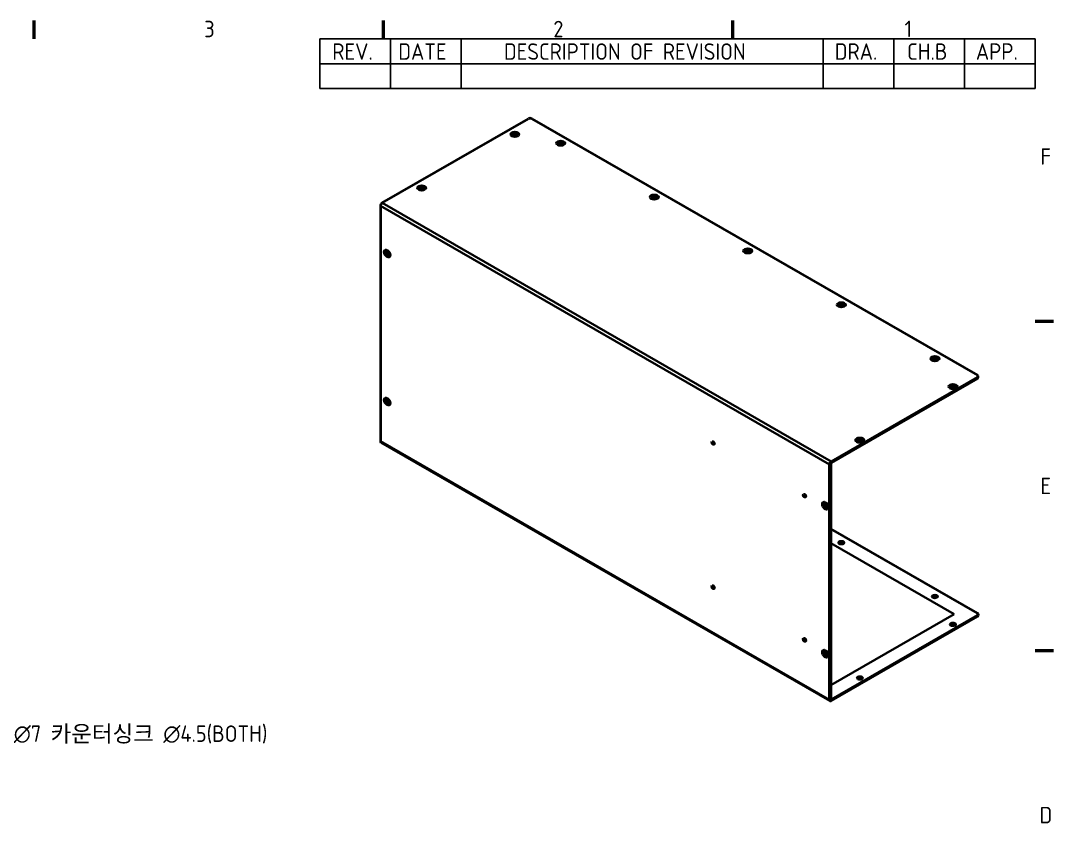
# Model space of a CAD drawing. Header units: millimetres. Extents: x 0 to 1188, y 0 to 840.
# Drawn here: x 736.7 to 1175.8, y 486.4 to 827.8 of the extents above; entities that cross this region are included whole.
import ezdxf

# ---------------------------------------------------------------- set-up
doc = ezdxf.new("R2010")
doc.units = ezdxf.units.MM
doc.header["$LTSCALE"] = 2
doc.layers.get('0').update_dxf_attribs({"color": 3, "lineweight": 25})
for name, color, linetype, lineweight in [('가시적인 것(ISO)', 3, 'Continuous', 40), ('가시적인 좁은 것(ISO)', 3, 'Continuous', 35), ('경계(ISO)', 7, 'Continuous', 50), ('기호(ISO)', 5, 'Continuous', 25)]:
    doc.layers.add(name, color=color, linetype=linetype, lineweight=lineweight)
doc.styles.add('문자 텍스트_PSTEK_POSCO', font='isocp.shx')
doc.styles.add('치수 텍스트_PSTEK_POSCO', font='isocp.shx')
doc.dimstyles.new('치수_PSTEK_POSCO$7', dxfattribs={"dimscale": 2, "dimtxt": 3.5, "dimasz": 2.5, "dimexe": 2, "dimexo": 2.5, "dimgap": 1, "dimtad": 1, "dimrnd": 1e-08, "dimdsep": 46, "dimtxsty": '치수 텍스트_PSTEK_POSCO', "dimcen": 0.09, "dimdle": 10, "dimclrd": 7, "dimclre": 7, "dimclrt": 2, "dimadec": 1, "dimazin": 2, "dimtfac": 1, "dimtmove": 0, "dimatfit": 3, "dimfxl": 0, "dimtolj": 1, "dimlwd": -1, "dimlwe": -1, "dimarcsym": 0})

# ---------------------------------------------------------------- blocks, each defined once
blk = doc.blocks.new('경계 Default Border')
at = {"layer": '경계(ISO)'}
for p, q in [((371.25, 410), (371.25, 413.8999938964844)), ((445.4999923706055, 410), (445.4999923706055, 413.8999938964844)), ((519.7499847412109, 410), (519.7499847412109, 413.8999938964844)), ((584.0000152587891, 350), (587.9000091552734, 350)), ((584.0000152587891, 280), (587.9000091552734, 280))]:
    blk.add_line(p, q, dxfattribs=at)
at = {"layer": '경계(ISO)', "color": 2, "char_height": 3.499999940395355, "attachment_point": 7, "style": '문자 텍스트_PSTEK_POSCO'}
for s, insert in [('3', (407.4049628911206, 410.3666269379668)), ('2', (481.6073627700749, 410.3666269379668)), ('1', (556.2754104957878, 410.4)), ('F', (585.1519627901149, 383.2500000298023)), ('E', (585.1519627901149, 313.2166269677691)), ('D', (584.9579818578792, 243.2166269677691))]:
    blk.add_mtext(s, dxfattribs=dict(at, insert=insert))
blk = doc.blocks.new('리비전 내역')
at = {"layer": '기호(ISO)'}
for p, q in [((432.0000152587891, 410), (584.0000152587891, 410)), ((432.0000152587891, 410), (432.0000152587891, 404.7200000596047)), ((447.0000152587891, 410), (447.0000152587891, 404.7200000596047)), ((462.0000152587891, 410), (462.0000152587891, 404.7200000596047)), ((539.0000152587891, 410), (539.0000152587891, 404.7200000596047)), ((554.0000152587891, 410), (554.0000152587891, 404.7200000596047)), ((569.0000152587891, 410), (569.0000152587891, 404.7200000596047)), ((584.0000152587891, 410), (584.0000152587891, 404.7200000596047)), ((432.0000152587891, 404.7200000596047), (584.0000152587891, 404.7200000596047)), ((432.0000152587891, 404.7200000596047), (432.0000152587891, 399.4400001192093)), ((447.0000152587891, 404.7200000596047), (447.0000152587891, 399.4400001192093)), ((462.0000152587891, 404.7200000596047), (462.0000152587891, 399.4400001192093)), ((539.0000152587891, 404.7200000596047), (539.0000152587891, 399.4400001192093)), ((554.0000152587891, 404.7200000596047), (554.0000152587891, 399.4400001192093)), ((569.0000152587891, 404.7200000596047), (569.0000152587891, 399.4400001192093)), ((584.0000152587891, 404.7200000596047), (584.0000152587891, 399.4400001192093)), ((432.0000152587891, 399.4400001192093), (584.0000152587891, 399.4400001192093))]:
    blk.add_line(p, q, dxfattribs=at)
at = {"layer": '기호(ISO)', "color": 2, "char_height": 3.499999940395355, "attachment_point": 7, "style": '문자 텍스트_PSTEK_POSCO'}
for s, insert in [('REV.', (434.6140164228511, 405.5724553301837)), ('DATE', (448.6399400325847, 405.5724553301837)), ('DESCRIPTION OF REVISION', (471.1098448129726, 405.5724553301837)), ('DRA.', (541.4200354906154, 405.5724553301837)), ('CH.B', (556.8079973550869, 405.5724553301837)), ('APP.', (571.4228354977357, 405.5849702284462))]:
    blk.add_mtext(s, dxfattribs=dict(at, insert=insert))

msp = doc.modelspace()

# ---------------------------------------------------------------- linework, layer by layer
at = {"layer": '가시적인 것(ISO)'}
for p, q in [((890.3926186713732, 750.272345507674), (952.6180154157801, 786.105568321404)), ((954.0322289781532, 786.1055683214042), (1143.536846336176, 676.9771170250749)), ((889.6855118901867, 749.0476026690391), (889.6855118901865, 648.898079875828)), ((1143.536846336176, 676.1627255974902), (1081.311449591769, 640.3295027837601)), ((1143.82973955499, 675.9567609676506), (1143.82973955499, 676.5699213112825)), ((1143.536846336176, 675.5495652538583), (1081.311449591769, 639.7163424401283)), ((889.8935864597888, 648.4386921534749), (1080.812417380185, 538.4958494295612)), ((1080.604342810583, 538.955237151914), (1080.604342810583, 639.1047599451251)), ((1081.134672896473, 639.4101567304695), (1081.134672896473, 539.2606339372584)), ((1143.536846336176, 575.8056603258119), (1081.134672896473, 611.7406820679693)), ((1143.82973955499, 575.3984646120194), (1143.82973955499, 574.7853042683876)), ((1143.536846336176, 574.9912688982272), (1081.311449591769, 539.1580460844958)), ((1081.311449591769, 538.544885740864), (1143.536846336176, 574.3781085545953))]:
    msp.add_line(p, q, dxfattribs=at)
for centre, major_axis, ratio, start_param, end_param in [((953.3251221969667, 785.6983726076118), (1.00000000000005, -5.977857098216077e-14), 0.5758617009853119, 0.7853981633979767, 2.356194490192888), ((946.8550951491113, 778.9369514478724), (1.125000000000004, -6.383782391594652e-15), 0.5758617009853055, 5.753017115370431, 9.954946152578298), ((946.8550951491113, 778.834758057267), (1.125000000000005, -9.983333604246525e-15), 0.575861700985305, 0.07895386590340006, 3.062638787686424), ((966.3358869708018, 775.1703910952949), (1.124999999999981, -6.349087922075115e-15), 0.5758617009853055, 5.753017115370431, 9.954946152578362), ((966.3358869708018, 775.0681977046896), (1.124999999999997, -9.99200722162641e-15), 0.575861700985305, 0.07895386590318143, 3.062638787686196), ((907.2571154026706, 756.1339914754988), (1.125000000000002, -6.314393452555579e-15), 0.5758617009853053, 5.753017115370431, 9.954946152578298), ((907.2571154026706, 756.0317980848935), (1.124999999999999, -1.024354212564305e-14), 0.575861700985305, 0.07895386590340053, 3.062638787686643), ((1006.110643412551, 752.2656321944795), (1.124999999999994, -6.453171330633725e-15), 0.5758617009853055, 5.753017115370431, 9.954946152578298), ((1006.110643412551, 752.1634388038742), (1.125000000000005, -1.007006977804537e-14), 0.575861700985305, 0.07895386590340016, 3.062638787686424), ((890.3926186713732, 749.4547983828315), (0.4990322115842395, 0.8665834361452831), 0.5780931159156388, 0.783464454974788, 2.354260781769515), ((893.0265914312935, 729.0334004734433), (-0.5614112380324544, 0.9749063656633205), 0.5780931159158107, 5.744286556115252, 9.963676711833525), ((893.1149797789418, 729.0842999376673), (-0.561411238032457, 0.9749063656633247), 0.5780931159158108, 0.07849652050192263, 3.063096133088063), ((1045.8853998543, 729.3608732936641), (1.124999999999997, -6.314393452555578e-15), 0.5758617009853054, 5.753017115370431, 9.954946152578298), ((1045.8853998543, 729.2586799030587), (1.124999999999996, -9.948639134726989e-15), 0.5758617009853049, 0.07895386590318117, 3.062638787686195), ((1085.660156296049, 706.4561143928488), (1.124999999999994, -6.453171330633725e-15), 0.5758617009853055, 5.753017115370431, 9.954946152578298), ((1085.660156296049, 706.3539210022434), (1.125000000000005, -1.007006977804537e-14), 0.575861700985305, 0.07895386590340016, 3.062638787686424), ((1125.434912737799, 683.5513554920334), (1.124999999999981, -6.349087922075115e-15), 0.5758617009853055, 5.753017115370431, 9.954946152578362), ((1125.434912737798, 683.449162101428), (1.124999999999997, -9.99200722162641e-15), 0.575861700985305, 0.07895386590318143, 3.062638787686196), ((1142.829739554989, 676.5699213112825), (1.00000000000005, -1.040834085586084e-16), 0.5758617009853119, 5.497787143782332, 7.068583470577215), ((1133.107021313676, 671.6816004349876), (1.125000000000004, -6.383782391594652e-15), 0.5758617009853055, 5.753017115370431, 9.954946152578298), ((1133.107021313676, 671.5794070443822), (1.125000000000005, -9.983333604246525e-15), 0.575861700985305, 0.07895386590340006, 3.062638787686424), ((1142.82973955499, 675.9567609676506), (0.9999999999999608, -1.734723475976807e-16), 0.575861700985312, 5.497787143782233, 6.283185307179587), ((893.0265914312935, 666.0822718605676), (-0.5614112380324566, 0.9749063656633241), 0.5780931159158107, 5.744286556115252, 9.963676711833525), ((893.1149797789418, 666.1331713247916), (-0.5614112380324555, 0.9749063656633223), 0.5780931159158106, 0.0784965205019233, 3.063096133088063), ((890.3926186713732, 649.3052755896202), (-0.4990322115841782, -0.8665834361453075), 0.5780931159156389, 5.495853435358946, 6.283185307179584), ((1031.637198213407, 648.4971124809183), (0.3992257692675704, -0.693266748916125), 0.5780931159158106, 3.864589077462748, 5.560188883306065), ((1093.509041567235, 648.8786404626138), (1.125000000000002, -6.314393452555579e-15), 0.5758617009853053, 5.753017115370431, 9.954946152578298), ((1093.509041567235, 648.7764470720085), (1.124999999999999, -1.024354212564305e-14), 0.575861700985305, 0.07895386590340053, 3.062638787686643), ((1081.311449591769, 639.5119556589176), (-0.4990322115841285, -0.8665834361453297), 0.5780931159156387, 3.925057108563834, 5.495853435358877), ((1081.311449591769, 639.5119556589176), (-0.12475805289603, -0.2166458590363287), 0.5780931159156388, 3.925057108564035, 5.495853435358964), ((1070.528071178673, 626.1013482223433), (0.3992257692675538, -0.6932667489160962), 0.5780931159158107, 3.864589077462639, 5.560188883306052), ((1079.278517595858, 621.7780494605583), (-0.5614112380324544, 0.9749063656633205), 0.5780931159158107, 5.744286556115215, 9.963676711833674), ((1079.366905943506, 621.8289489247824), (-0.5614112380324501, 0.9749063656633129), 0.5780931159158107, 0.07849652050186506, 3.063096133088014), ((1085.660156296049, 605.693431256007), (1.124999999999982, 9.84455572616838e-15), 0.5758617009853192, 0.07895386590337763, 3.062638787686614), ((1085.660156296049, 605.1824643029804), (-1.749999999999965, -1.237204783066659e-13), 0.575861700985312, 4.124498356054227, 5.300279604714893), ((1031.637198213407, 587.1810781177278), (0.3992257692675661, -0.6932667489161176), 0.5780931159158106, 3.864589077462748, 5.560188883306059), ((1125.434912737798, 582.7886723551916), (1.12499999999999, 9.809861256648844e-15), 0.575861700985319, 0.07895386590336764, 3.062638787686614), ((1125.434912737798, 582.277705402165), (-1.749999999999984, -1.236510893676268e-13), 0.5758617009853118, 4.124498356054227, 5.300279604714892), ((1142.82973955499, 575.3984646120194), (1.00000000000005, -1.040834085586084e-16), 0.5758617009853119, 5.497787143782332, 7.068583470577215), ((1133.107021313676, 570.9189172981456), (1.124999999999989, 9.87057657830803e-15), 0.5758617009853189, 0.0789538659032584, 3.062638787686505), ((1133.107021313676, 570.407950345119), (-1.749999999999975, -1.294797602469089e-13), 0.5758617009853154, 4.124498356054221, 5.300279604714892), ((1142.82973955499, 574.7853042683876), (1.000000000000032, -1.040834085586084e-16), 0.575861700985312, 5.497787143782333, 6.283185307179586), ((1070.528071178673, 564.7853138591528), (0.3992257692675538, -0.6932667489160957), 0.5780931159158106, 3.864589077462639, 5.560188883306052), ((1079.278517595858, 558.8269208476828), (-0.5614112380324544, 0.9749063656633205), 0.5780931159158107, 5.744286556115215, 9.963676711833674), ((1079.366905943506, 558.8778203119068), (-0.5614112380324501, 0.9749063656633129), 0.5780931159158107, 0.07849652050186506, 3.063096133088014), ((1093.509041567235, 548.1159573257711), (1.125000000000004, 9.861902960928145e-15), 0.575861700985319, 0.07895386590325845, 3.062638787686395), ((1093.509041567235, 547.6049903727446), (-1.750000000000017, -1.178918074273838e-13), 0.5758617009853084, 4.124498356054232, 5.300279604714893), ((1081.311449591769, 539.3624328657065), (-0.4990322115841878, -0.8665834361453124), 0.5780931159156388, 5.495853435359137, 7.066649762154001), ((1081.311449591769, 539.3624328657064), (-0.1247580528960429, -0.2166458590363212), 0.5780931159156388, 5.495853435358789, 7.066649762154001)]:
    msp.add_ellipse(centre, major_axis=major_axis, ratio=ratio, start_param=start_param, end_param=end_param, dxfattribs=at)
for centre, major_axis, ratio in [((946.8550951491113, 779.447918400899), (-1.749999999999996, 1.18030585305462e-13), 0.5758617009853069), ((966.3358869708018, 775.6813580483215), (-1.749999999999995, 1.18030585305462e-13), 0.5758617009853068), ((907.2571154026706, 756.6449584285253), (-1.749999999999992, 1.174754737931494e-13), 0.5758617009853066), ((1006.110643412551, 752.7765991475062), (-1.749999999999995, 1.18030585305462e-13), 0.5758617009853068), ((892.5846496930519, 728.778903152323), (-0.8733063702727084, 1.516521013254057), 0.5780931159158106), ((1045.8853998543, 729.8718402466908), (-1.749999999999995, 1.18030585305462e-13), 0.5758617009853068), ((1085.660156296049, 706.9670813458754), (-1.749999999999995, 1.18030585305462e-13), 0.5758617009853068), ((1125.434912737799, 684.06232244506), (-1.749999999999995, 1.18030585305462e-13), 0.5758617009853068), ((1133.107021313676, 672.1925673880141), (-1.749999999999996, 1.18030585305462e-13), 0.5758617009853069), ((892.5846496930519, 665.8277745394474), (-0.8733063702727084, 1.516521013254057), 0.5780931159158106), ((1093.509041567235, 649.3896074156405), (-1.749999999999992, 1.174754737931494e-13), 0.5758617009853066), ((1031.106868127517, 648.191715695574), (-0.399225769267524, 0.6932667489161403), 0.5780931159158106), ((1069.997741092783, 625.795951436999), (-0.399225769267524, 0.6932667489161403), 0.5780931159158106), ((1078.836575857616, 621.5235521394382), (-0.8733063702727084, 1.516521013254057), 0.5780931159158106), ((1085.660156296049, 605.7956246466123), (-1.125000000000008, 5.814793091474256e-14), 0.575861700985317), ((1031.106868127517, 586.8756813323835), (-0.399225769267524, 0.6932667489161403), 0.5780931159158106), ((1125.434912737798, 582.8908657457969), (-1.125000000000008, 5.814793091474256e-14), 0.575861700985317), ((1133.107021313676, 571.0211106887509), (-1.125000000000009, 5.849487560993795e-14), 0.575861700985317), ((1069.997741092783, 564.4799170738086), (-0.399225769267524, 0.6932667489161403), 0.5780931159158106), ((1078.836575857616, 558.5724235265626), (-0.8733063702727084, 1.516521013254057), 0.5780931159158106), ((1093.509041567235, 548.2181507163764), (-1.125000000000003, 5.814793091474257e-14), 0.5758617009853169)]:
    msp.add_ellipse(centre, major_axis=major_axis, ratio=ratio, dxfattribs=at)
at = {"layer": '가시적인 좁은 것(ISO)'}
for p, q in [((1080.604342810583, 639.1047599451251), (889.6855118901867, 749.0476026690391)), ((890.3926186713732, 750.272345507674), (1081.311449591769, 640.3295027837601)), ((1143.536846336176, 676.1627255974902), (1143.536846336176, 675.5495652538583)), ((889.6855118901865, 648.898079875828), (1080.604342810583, 538.955237151914)), ((1081.134672896473, 639.4101567304695), (1080.604342810583, 639.1047599451251)), ((1081.311449591769, 640.3295027837601), (1081.311449591769, 639.7163424401282)), ((1133.637351399565, 575.3984646120186), (1081.134672896473, 605.6327463610852)), ((1081.134672896473, 545.1641828629336), (1133.637351399565, 575.3984646120186)), ((1143.536846336176, 574.9912688982272), (1143.536846336176, 574.3781085545953)), ((1080.604342810583, 538.955237151914), (1081.134672896473, 539.2606339372584)), ((1081.134674218488, 539.259844251646), (1081.311449591769, 539.1580460844958)), ((1081.311449591769, 539.1580460844958), (1081.311449591769, 538.544885740864))]:
    msp.add_line(p, q, dxfattribs=at)

# ---------------------------------------------------------------- block references
at = {"xscale": 2, "yscale": 2, "zscale": 2}
msp.add_blockref('경계 Default Border', (0, 0), dxfattribs=at)
at = {"layer": '기호(ISO)', "xscale": 2, "yscale": 2, "zscale": 2}
msp.add_blockref('리비전 내역', (0, 0), dxfattribs=at)

# ---------------------------------------------------------------- texts
at = {"layer": '기호(ISO)', "color": 2, "insert": (705.1222514037013, 524.1941158889547), "char_height": 6.99999988079071, "width": 162.3526507139206, "attachment_point": 4, "line_spacing_factor": 0.612500011920929, "style": '치수 텍스트_PSTEK_POSCO'}
msp.add_mtext('{14-90° \\fAIGDT|b0|i0;\\H7.0000;n\\fisocp|b0|i0;\\H7.0000;7 카운터싱크 \\fAIGDT|b0|i0;\\H7.0000;n\\fisocp|b0|i0;\\H7.0000;4.5(BOTH)}', dxfattribs=at)

# ---------------------------------------------------------------- leaders
at = {"layer": '기호(ISO)', "color": 7, "annotation_type": 0, "has_hookline": 1, "hookline_direction": 0, "text_width": 149.3216497570559}
msp.add_leader([(662.3594317779357, 585.43999575309), (698.1222514037013, 524.1941158889547), (703.1222514037013, 524.1941158889547)], dimstyle='치수_PSTEK_POSCO$7', override={"dimtad": 0}, dxfattribs=at)

doc.saveas('drawing.dxf')
